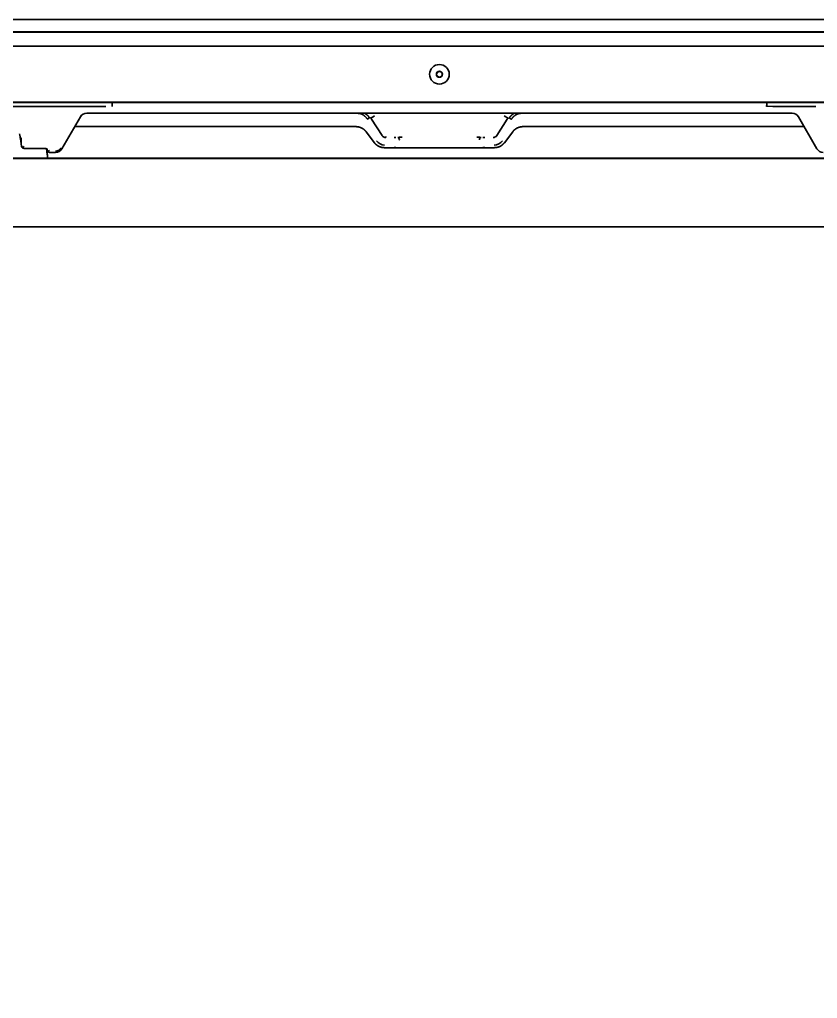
# Model space of a CAD drawing. Header units: inches. Extents: x 786 to 5593, y 691 to 5453.
# Drawn here: x 3652.4 to 3978.2, y 1186.1 to 1585.7 of the extents above; entities that cross this region are included whole.
import ezdxf

# ---------------------------------------------------------------- set-up
doc = ezdxf.new("R2010")
doc.units = ezdxf.units.IN
doc.linetypes.add('ACISOTGL', pattern=[3, 2, -1])
doc.layers.add('1', color=7, linetype='Continuous', true_color=0xffffff)
doc.layers.add('4', color=7, linetype='Continuous', true_color=0xffffff)

msp = doc.modelspace()

# ---------------------------------------------------------------- linework, layer by layer
at = {"linetype": 'ACISOTGL', "ltscale": 5}
msp.add_arc((3420.09, 1523.46), 832.8, 240, 359.8624, dxfattribs=at)
at = {"layer": '1', "color": 7, "linetype": 'Continuous', "lineweight": 35}
for p, q in [((4254.25, 1585.66), (3454.9, 1585.66)), ((3495.92, 1580.62), (4151.86, 1580.62)), ((4200.14, 1574.74), (3454.9, 1574.74)), ((3822.74, 1563.25), (3822.74, 1563.29)), ((3508.16, 1551.92), (4200.21, 1551.92)), ((3508.17, 1551.84), (4161.98, 1551.84)), ((3967.92, 1547.44), (3679.86, 1547.44)), ((3677.26, 1545.94), (3669.76, 1532.94)), ((3970.52, 1545.94), (3978.02, 1532.94)), ((3652.66, 1537.52), (3652.62, 1537.8)), ((3653.27, 1533.9), (3653.11, 1535.01)), ((3653.28, 1533.91), (3653.12, 1535.05)), ((3663.18, 1533.04), (3654.26, 1533.04)), ((3663.6, 1531.65), (3663.42, 1532.98)), ((3663.6, 1531.73), (3663.43, 1532.97)), ((3663.6, 1531.73), (3663.6, 1531.73)), ((3663.6, 1531.65), (3663.6, 1531.65)), ((3663.67, 1532.61), (3663.71, 1532.3)), ((3667.16, 1531.44), (3664.7, 1531.44)), ((3593.81, 1529.09), (4053.97, 1529.09)), ((3594.3, 1528.96), (4053.48, 1528.96)), ((4055.84, 1501.09), (3591.94, 1501.09))]:
    msp.add_line(p, q, dxfattribs=at)
for radius in [4, 1.25, 1.15]:
    msp.add_circle((3823.89, 1563.33), radius, dxfattribs=at)
for centre, major_axis, ratio, start_param, end_param in [((3679.86, 1544.44), (1.5, -2.6), 0.999188, 2.618346, 3.66484), ((3967.92, 1544.44), (-1.5, -2.6), 0.999188, 2.618346, 3.66484), ((3652.46, 1537.8), (-0.42, 3), 0.051895, 4.705076, 5.116214), ((3652.77, 1537.52), (-0.28, 2), 0.051895, 1.563483, 3.125553), ((3654.26, 1534.04), (0.657, 0.756), 0.998931, 2.426537, 3.856648), ((3663.18, 1532.54), (0.171, 0.47), 0.99931, 5.201587, 6.632249), ((3663.52, 1531.73), (-0.32, 2.25), 0.03458, 3.308435, 4.707523), ((3663.52, 1531.65), (-0.32, 2.25), 0.03458, 3.136727, 4.707523), ((3664.7, 1532.44), (0.342, 0.94), 0.99931, 2.059994, 3.490656), ((3667.16, 1534.44), (1.5, -2.6), 0.999188, 5.759938, 6.806432), ((3980.62, 1534.44), (-1.5, -2.6), 0.999188, 5.759938, 6.806432), ((3663.1, 1529.29), (0, -0.75), 0.999379, 1.297745, 1.710337)]:
    msp.add_ellipse(centre, major_axis=major_axis, ratio=ratio, start_param=start_param, end_param=end_param, dxfattribs=at)
at = {"layer": '4', "color": 7, "linetype": 'Continuous', "lineweight": 35}
for p, q in [((3496.72, 1580.62), (4151.06, 1580.62)), ((3496.72, 1580.54), (4151.06, 1580.54)), ((3670.16, 1550.2), (3560.81, 1550.2)), ((3967.92, 1547.44), (3679.86, 1547.44)), ((3960.06, 1550.23), (3957.46, 1550.24)), ((3677.26, 1545.94), (3669.76, 1532.94)), ((3795.38, 1545.53), (3794.56, 1544.95)), ((3800.44, 1538.37), (3796.2, 1544.95)), ((3851.58, 1544.95), (3847.34, 1538.37)), ((3852.4, 1545.53), (3853.22, 1544.95)), ((3970.52, 1545.94), (3978.02, 1532.94)), ((3674.95, 1541.95), (3789.73, 1541.95)), ((3793.9, 1539.95), (3793.94, 1539.89)), ((3793.94, 1539.89), (3797.35, 1535.38)), ((3850.43, 1535.38), (3853.84, 1539.89)), ((3853.84, 1539.89), (3853.88, 1539.95)), ((3858.05, 1541.95), (3972.83, 1541.95)), ((3653.27, 1533.9), (3653.11, 1535.01)), ((3653.28, 1533.91), (3653.12, 1535.05)), ((3797.31, 1535.44), (3797.35, 1535.38)), ((3850.43, 1535.38), (3850.47, 1535.44)), ((3663.18, 1533.04), (3654.26, 1533.04)), ((3663.67, 1532.61), (3663.71, 1532.3)), ((3667.16, 1531.44), (3664.7, 1531.44)), ((3801.43, 1533.36), (3846.35, 1533.36))]:
    msp.add_line(p, q, dxfattribs=at)
for centre, start, end in [((3802.01, 1539.47), 215, 270), ((3845.77, 1539.47), 270, 325)]:
    msp.add_arc(centre, 1.97, start, end, dxfattribs=at)
for centre, major_axis, ratio, start_param, end_param in [((3690.32, 1551.73), (0, 1.5), 0.087155, 1.570527, 3.106553), ((3957.46, 1551.73), (0, -1.5), 0.087155, 0.035043, 1.571059), ((3670.16, 1557.23), (201.38, 0), 0.034899, 4.712389, 4.799708), ((3679.86, 1544.44), (1.5, -2.6), 0.999188, 2.618346, 3.66484), ((3940.16, 1543.34), (-198.38, 0), 0.034899, 4.625069, 4.625119), ((3977.62, 1557.23), (201.38, 0), 0.034899, 4.62507, 4.712389), ((3797.42, 1546.72), (1.64, 1.14), 0.14345, 3.176864, 4.613348), ((3795.62, 1545.75), (-0.701, 1), 0.028594, 3.76505, 4.517813), ((3850.36, 1546.72), (-1.64, 1.14), 0.14345, 1.669837, 3.106321), ((3852.16, 1545.75), (0.701, 1), 0.028594, 1.765373, 2.518135), ((3653.02, 1537.23), (-0.415, 0.28), 0.20114, 4.492465, 4.847247), ((3801.48, 1538.44), (-1.85, -3.55), 0.999226, 5.803537, 6.762834), ((3802.05, 1539.55), (0.04, 2), 0.027445, 3.177096, 3.785399), ((3805.37, 1537.54), (1, 0), 0.034921, 4.712389, 5.602344), ((3806.85, 1536.55), (0.036, -0.999), 0.722086, 1.544465, 3.091124), ((3808.66, 1536.49), (1.5, 0), 0.058201, 2.377941, 2.460752), ((3840.93, 1536.55), (-0.036, -0.999), 0.722086, 3.192061, 4.73872), ((3839.12, 1536.49), (1.5, 0), 0.058201, 0.680841, 0.763651), ((3842.41, 1537.54), (1, 0), 0.034921, 3.822434, 4.712389), ((3846.3, 1538.44), (1.85, -3.55), 0.999226, 5.803537, 6.762834), ((3654.27, 1534.05), (0.328, 0.378), 0.998931, 2.426537, 3.856648), ((3664.71, 1532.45), (0.171, 0.47), 0.99931, 2.059994, 3.490656), ((3805.37, 1533.41), (1, 0), 0.034921, 0.680841, 1.570796), ((3842.41, 1533.41), (1, 0), 0.034921, 1.570796, 2.460752)]:
    msp.add_ellipse(centre, major_axis=major_axis, ratio=ratio, start_param=start_param, end_param=end_param, dxfattribs=at)
msp.add_rational_spline([(3957.45, 1550.24), (3957.52, 1550.26), (3957.58, 1550.88), (3957.59, 1551.73)], [1, 0.812862429561, 0.812862429561, 1], degree=3, dxfattribs=at)
for points in [[(3794.56, 1544.95), (3794.18, 1545.49), (3793.26, 1546.39), (3792.25, 1547.04), (3791.24, 1547.37), (3790.77, 1547.37)], [(3857, 1547.37), (3856.54, 1547.37), (3855.53, 1547.04), (3854.52, 1546.39), (3853.6, 1545.5), (3853.22, 1544.95)], [(3667.15, 1531.95), (3667.48, 1531.95), (3668.12, 1532.12), (3668.69, 1532.45), (3669.15, 1532.92), (3669.32, 1533.2)]]:
    msp.add_open_spline(points, degree=2, dxfattribs=at)
for points, knots in [([(3793.28, 1547.45), (3793.3, 1547.44), (3793.32, 1547.43), (3793.36, 1547.4), (3793.4, 1547.38), (3793.44, 1547.35), (3793.48, 1547.33), (3793.53, 1547.3), (3793.57, 1547.27), (3793.61, 1547.25), (3793.65, 1547.22), (3793.7, 1547.19), (3793.74, 1547.16), (3793.79, 1547.13), (3793.83, 1547.09), (3793.88, 1547.06), (3793.92, 1547.03), (3793.97, 1546.99), (3794.02, 1546.96), (3794.06, 1546.92), (3794.11, 1546.88), (3794.16, 1546.84), (3794.21, 1546.8), (3794.25, 1546.76), (3794.3, 1546.72), (3794.35, 1546.68), (3794.4, 1546.63), (3794.45, 1546.59), (3794.5, 1546.54), (3794.55, 1546.5), (3794.59, 1546.45), (3794.64, 1546.4), (3794.69, 1546.35), (3794.74, 1546.3), (3794.79, 1546.24), (3794.84, 1546.19), (3794.89, 1546.14), (3794.94, 1546.08), (3794.99, 1546.02), (3795.04, 1545.97), (3795.09, 1545.91), (3795.13, 1545.85), (3795.18, 1545.78), (3795.23, 1545.72), (3795.28, 1545.66), (3795.33, 1545.59), (3795.36, 1545.55), (3795.38, 1545.53)], [0, 0, 0, 0, 0.014471, 0.030661, 0.047138, 0.063902, 0.080954, 0.098293, 0.11592, 0.133834, 0.152037, 0.170527, 0.189306, 0.208374, 0.227729, 0.247374, 0.267307, 0.287529, 0.30804, 0.32884, 0.34993, 0.371308, 0.392976, 0.414934, 0.437181, 0.459717, 0.482544, 0.50566, 0.529065, 0.552761, 0.576747, 0.601023, 0.625588, 0.650444, 0.675591, 0.701027, 0.726754, 0.752771, 0.779079, 0.805677, 0.832565, 0.859744, 0.887214, 0.914975, 0.943026, 0.971367, 1, 1, 1, 1]), ([(3852.4, 1545.53), (3852.41, 1545.54), (3852.43, 1545.56), (3852.45, 1545.59), (3852.47, 1545.62), (3852.5, 1545.65), (3852.52, 1545.68), (3852.54, 1545.71), (3852.57, 1545.74), (3852.59, 1545.77), (3852.61, 1545.8), (3852.63, 1545.83), (3852.66, 1545.86), (3852.68, 1545.89), (3852.7, 1545.92), (3852.73, 1545.95), (3852.75, 1545.98), (3852.78, 1546), (3852.8, 1546.03), (3852.82, 1546.06), (3852.85, 1546.09), (3852.87, 1546.11), (3852.89, 1546.14), (3852.92, 1546.17), (3852.94, 1546.19), (3852.96, 1546.22), (3852.99, 1546.24), (3853.01, 1546.27), (3853.03, 1546.29), (3853.06, 1546.32), (3853.08, 1546.34), (3853.11, 1546.37), (3853.13, 1546.39), (3853.15, 1546.42), (3853.18, 1546.44), (3853.2, 1546.46), (3853.22, 1546.48), (3853.25, 1546.51), (3853.27, 1546.53), (3853.29, 1546.55), (3853.32, 1546.57), (3853.34, 1546.6), (3853.36, 1546.62), (3853.39, 1546.64), (3853.41, 1546.66), (3853.43, 1546.68), (3853.46, 1546.7), (3853.48, 1546.72), (3853.5, 1546.74), (3853.53, 1546.76), (3853.55, 1546.78), (3853.57, 1546.8), (3853.59, 1546.82), (3853.62, 1546.84), (3853.64, 1546.86), (3853.66, 1546.88), (3853.69, 1546.89), (3853.71, 1546.91), (3853.73, 1546.93), (3853.75, 1546.95), (3853.78, 1546.97), (3853.8, 1546.98), (3853.82, 1547), (3853.84, 1547.02), (3853.86, 1547.03), (3853.89, 1547.05), (3853.91, 1547.07), (3853.93, 1547.08), (3853.95, 1547.1), (3853.97, 1547.11), (3853.99, 1547.13), (3854.02, 1547.14), (3854.04, 1547.16), (3854.06, 1547.17), (3854.08, 1547.19), (3854.1, 1547.2), (3854.12, 1547.22), (3854.14, 1547.23), (3854.16, 1547.24), (3854.18, 1547.26), (3854.21, 1547.27), (3854.23, 1547.28), (3854.25, 1547.3), (3854.27, 1547.31), (3854.29, 1547.32), (3854.31, 1547.33), (3854.33, 1547.35), (3854.35, 1547.36), (3854.37, 1547.37), (3854.39, 1547.38), (3854.41, 1547.39), (3854.42, 1547.41), (3854.44, 1547.42), (3854.46, 1547.43), (3854.48, 1547.44), (3854.49, 1547.44), (3854.49, 1547.44)], [0, 0, 0, 0, 0.013775, 0.027483, 0.041124, 0.054698, 0.068206, 0.081647, 0.095021, 0.108328, 0.121568, 0.134742, 0.147849, 0.160889, 0.173862, 0.186769, 0.199609, 0.212382, 0.225088, 0.237728, 0.2503, 0.262807, 0.275246, 0.287619, 0.299925, 0.312164, 0.324337, 0.336443, 0.348482, 0.360454, 0.37236, 0.384199, 0.395972, 0.407678, 0.419317, 0.43089, 0.442396, 0.453835, 0.465208, 0.476514, 0.487753, 0.498926, 0.510032, 0.521072, 0.532045, 0.542952, 0.553792, 0.564565, 0.575272, 0.585913, 0.596487, 0.606994, 0.617435, 0.627809, 0.638117, 0.648358, 0.658533, 0.668642, 0.678684, 0.68866, 0.698569, 0.708411, 0.718188, 0.727898, 0.737541, 0.747119, 0.75663, 0.766074, 0.775452, 0.784764, 0.79401, 0.803189, 0.812302, 0.821349, 0.830329, 0.839244, 0.848092, 0.856874, 0.865589, 0.874239, 0.882822, 0.891339, 0.899791, 0.908176, 0.916495, 0.924747, 0.932934, 0.941055, 0.94911, 0.957099, 0.965022, 0.972878, 0.980669, 0.988395, 0.996054, 1, 1, 1, 1]), ([(3789.73, 1541.95), (3789.74, 1541.95), (3789.76, 1541.95), (3789.78, 1541.95), (3789.81, 1541.95), (3789.83, 1541.95), (3789.86, 1541.95), (3789.88, 1541.95), (3789.91, 1541.94), (3789.93, 1541.94), (3789.95, 1541.94), (3789.98, 1541.94), (3790, 1541.94), (3790.03, 1541.94), (3790.05, 1541.94), (3790.08, 1541.94), (3790.1, 1541.93), (3790.13, 1541.93), (3790.15, 1541.93), (3790.18, 1541.93), (3790.2, 1541.93), (3790.23, 1541.92), (3790.25, 1541.92), (3790.27, 1541.92), (3790.3, 1541.92), (3790.32, 1541.91), (3790.35, 1541.91), (3790.37, 1541.91), (3790.4, 1541.91), (3790.42, 1541.9), (3790.45, 1541.9), (3790.47, 1541.9), (3790.5, 1541.89), (3790.52, 1541.89), (3790.55, 1541.89), (3790.57, 1541.88), (3790.6, 1541.88), (3790.62, 1541.87), (3790.64, 1541.87), (3790.67, 1541.87), (3790.69, 1541.86), (3790.72, 1541.86), (3790.74, 1541.85), (3790.77, 1541.85), (3790.79, 1541.84), (3790.82, 1541.84), (3790.84, 1541.83), (3790.87, 1541.83), (3790.89, 1541.82), (3790.91, 1541.82), (3790.94, 1541.81), (3790.96, 1541.8), (3790.99, 1541.8), (3791.01, 1541.79), (3791.04, 1541.79), (3791.06, 1541.78), (3791.09, 1541.77), (3791.11, 1541.77), (3791.13, 1541.76), (3791.16, 1541.75), (3791.18, 1541.75), (3791.21, 1541.74), (3791.23, 1541.73), (3791.26, 1541.73), (3791.28, 1541.72), (3791.3, 1541.71), (3791.33, 1541.71), (3791.35, 1541.7), (3791.38, 1541.69), (3791.4, 1541.68), (3791.42, 1541.67), (3791.45, 1541.67), (3791.47, 1541.66), (3791.5, 1541.65), (3791.52, 1541.64), (3791.54, 1541.63), (3791.57, 1541.62), (3791.59, 1541.62), (3791.62, 1541.61), (3791.64, 1541.6), (3791.66, 1541.59), (3791.69, 1541.58), (3791.71, 1541.57), (3791.73, 1541.56), (3791.76, 1541.55), (3791.78, 1541.54), (3791.8, 1541.53), (3791.83, 1541.52), (3791.85, 1541.51), (3791.87, 1541.5), (3791.9, 1541.49), (3791.92, 1541.48), (3791.94, 1541.47), (3791.97, 1541.46), (3791.99, 1541.45), (3792.01, 1541.44), (3792.04, 1541.43), (3792.07, 1541.41), (3792.11, 1541.39), (3792.16, 1541.37), (3792.21, 1541.34), (3792.26, 1541.32), (3792.31, 1541.29), (3792.36, 1541.26), (3792.41, 1541.23), (3792.46, 1541.21), (3792.51, 1541.18), (3792.56, 1541.15), (3792.61, 1541.12), (3792.65, 1541.08), (3792.7, 1541.05), (3792.75, 1541.02), (3792.8, 1540.99), (3792.85, 1540.95), (3792.89, 1540.92), (3792.94, 1540.88), (3792.99, 1540.85), (3793.04, 1540.81), (3793.08, 1540.77), (3793.13, 1540.74), (3793.17, 1540.7), (3793.22, 1540.66), (3793.27, 1540.62), (3793.31, 1540.58), (3793.35, 1540.54), (3793.4, 1540.5), (3793.44, 1540.45), (3793.49, 1540.41), (3793.53, 1540.37), (3793.57, 1540.32), (3793.61, 1540.28), (3793.66, 1540.23), (3793.7, 1540.19), (3793.74, 1540.14), (3793.78, 1540.09), (3793.82, 1540.05), (3793.86, 1540), (3793.88, 1539.97), (3793.9, 1539.95)], [0, 0, 0, 0, 0.003864, 0.007731, 0.011602, 0.015475, 0.019353, 0.023234, 0.02712, 0.03101, 0.034906, 0.038806, 0.042712, 0.046623, 0.050541, 0.054465, 0.058395, 0.062333, 0.066277, 0.070229, 0.074188, 0.078155, 0.082131, 0.086115, 0.090107, 0.094109, 0.09812, 0.10214, 0.106171, 0.110211, 0.114261, 0.118322, 0.122394, 0.126477, 0.130571, 0.134676, 0.138794, 0.142923, 0.147065, 0.151219, 0.155385, 0.159565, 0.163758, 0.167964, 0.172184, 0.176417, 0.180665, 0.184927, 0.189204, 0.193495, 0.197801, 0.202122, 0.206459, 0.210811, 0.215179, 0.219562, 0.223962, 0.228379, 0.232811, 0.237261, 0.241727, 0.246211, 0.250712, 0.25523, 0.259766, 0.26432, 0.268892, 0.273482, 0.27809, 0.282717, 0.287363, 0.292027, 0.296711, 0.301413, 0.306135, 0.310877, 0.315638, 0.320419, 0.32522, 0.330041, 0.334883, 0.339745, 0.344627, 0.34953, 0.354454, 0.359399, 0.364366, 0.369353, 0.374362, 0.379392, 0.384444, 0.389518, 0.394614, 0.399732, 0.404872, 0.410034, 0.415219, 0.420426, 0.431876, 0.443469, 0.455209, 0.467096, 0.479131, 0.491315, 0.503649, 0.516135, 0.528772, 0.541563, 0.554508, 0.567608, 0.580863, 0.594275, 0.607845, 0.621572, 0.635458, 0.649503, 0.663709, 0.678075, 0.692603, 0.707293, 0.722145, 0.737161, 0.75234, 0.767683, 0.783192, 0.798865, 0.814704, 0.83071, 0.846882, 0.863221, 0.879728, 0.896403, 0.913246, 0.930258, 0.947439, 0.964789, 0.982309, 1, 1, 1, 1]), ([(3853.88, 1539.95), (3853.89, 1539.96), (3853.9, 1539.98), (3853.92, 1540), (3853.95, 1540.03), (3853.97, 1540.05), (3853.99, 1540.08), (3854.01, 1540.1), (3854.03, 1540.13), (3854.05, 1540.15), (3854.07, 1540.18), (3854.1, 1540.2), (3854.12, 1540.23), (3854.14, 1540.25), (3854.16, 1540.28), (3854.19, 1540.3), (3854.21, 1540.32), (3854.23, 1540.35), (3854.25, 1540.37), (3854.28, 1540.39), (3854.3, 1540.42), (3854.32, 1540.44), (3854.35, 1540.46), (3854.37, 1540.49), (3854.39, 1540.51), (3854.42, 1540.53), (3854.44, 1540.55), (3854.46, 1540.57), (3854.49, 1540.6), (3854.51, 1540.62), (3854.54, 1540.64), (3854.56, 1540.66), (3854.58, 1540.68), (3854.61, 1540.7), (3854.63, 1540.72), (3854.66, 1540.74), (3854.68, 1540.76), (3854.71, 1540.78), (3854.73, 1540.8), (3854.76, 1540.82), (3854.78, 1540.84), (3854.81, 1540.86), (3854.83, 1540.88), (3854.86, 1540.9), (3854.88, 1540.92), (3854.91, 1540.93), (3854.93, 1540.95), (3854.96, 1540.97), (3854.98, 1540.99), (3855.01, 1541.01), (3855.04, 1541.02), (3855.06, 1541.04), (3855.09, 1541.06), (3855.11, 1541.08), (3855.14, 1541.09), (3855.16, 1541.11), (3855.19, 1541.13), (3855.22, 1541.14), (3855.24, 1541.16), (3855.27, 1541.17), (3855.3, 1541.19), (3855.32, 1541.21), (3855.35, 1541.22), (3855.37, 1541.24), (3855.4, 1541.25), (3855.43, 1541.27), (3855.45, 1541.28), (3855.48, 1541.3), (3855.51, 1541.31), (3855.53, 1541.32), (3855.56, 1541.34), (3855.59, 1541.35), (3855.61, 1541.37), (3855.64, 1541.38), (3855.67, 1541.39), (3855.69, 1541.4), (3855.72, 1541.42), (3855.76, 1541.44), (3855.8, 1541.46), (3855.85, 1541.48), (3855.89, 1541.49), (3855.93, 1541.51), (3855.97, 1541.53), (3856.01, 1541.55), (3856.06, 1541.57), (3856.1, 1541.58), (3856.14, 1541.6), (3856.19, 1541.62), (3856.23, 1541.63), (3856.27, 1541.65), (3856.32, 1541.66), (3856.36, 1541.68), (3856.4, 1541.69), (3856.45, 1541.7), (3856.49, 1541.72), (3856.53, 1541.73), (3856.58, 1541.74), (3856.62, 1541.76), (3856.67, 1541.77), (3856.71, 1541.78), (3856.75, 1541.79), (3856.8, 1541.8), (3856.84, 1541.81), (3856.89, 1541.82), (3856.93, 1541.83), (3856.98, 1541.84), (3857.02, 1541.85), (3857.07, 1541.86), (3857.11, 1541.86), (3857.15, 1541.87), (3857.2, 1541.88), (3857.24, 1541.89), (3857.29, 1541.89), (3857.33, 1541.9), (3857.38, 1541.91), (3857.42, 1541.91), (3857.47, 1541.92), (3857.51, 1541.92), (3857.56, 1541.92), (3857.6, 1541.93), (3857.65, 1541.93), (3857.69, 1541.94), (3857.73, 1541.94), (3857.78, 1541.94), (3857.82, 1541.94), (3857.87, 1541.94), (3857.91, 1541.95), (3857.96, 1541.95), (3858, 1541.95), (3858.03, 1541.95), (3858.05, 1541.95)], [0, 0, 0, 0, 0.009454, 0.018859, 0.028216, 0.037525, 0.046785, 0.055998, 0.065162, 0.074278, 0.083346, 0.092366, 0.101338, 0.110263, 0.119139, 0.127968, 0.13675, 0.145483, 0.154169, 0.162808, 0.171399, 0.179943, 0.18844, 0.19689, 0.205292, 0.213647, 0.221956, 0.230217, 0.238432, 0.2466, 0.254721, 0.262796, 0.270824, 0.278806, 0.286741, 0.29463, 0.302473, 0.31027, 0.318021, 0.325726, 0.333385, 0.340999, 0.348567, 0.356089, 0.363566, 0.370998, 0.378385, 0.385726, 0.393023, 0.400274, 0.407481, 0.414643, 0.421761, 0.428834, 0.435863, 0.442848, 0.449789, 0.456686, 0.463539, 0.470348, 0.477114, 0.483837, 0.490516, 0.497152, 0.503745, 0.510296, 0.516804, 0.523269, 0.529692, 0.536073, 0.542412, 0.548709, 0.554965, 0.561179, 0.567351, 0.573483, 0.579574, 0.588988, 0.598328, 0.607596, 0.616792, 0.625916, 0.63497, 0.643953, 0.652868, 0.661715, 0.670494, 0.679207, 0.687854, 0.696437, 0.704956, 0.713412, 0.721807, 0.73014, 0.738414, 0.74663, 0.754787, 0.762889, 0.770934, 0.778926, 0.786864, 0.79475, 0.802586, 0.810372, 0.81811, 0.825801, 0.833446, 0.841047, 0.848605, 0.856121, 0.863597, 0.871034, 0.878434, 0.885798, 0.893127, 0.900424, 0.907689, 0.914924, 0.922131, 0.929311, 0.936466, 0.943597, 0.950707, 0.957796, 0.964867, 0.97192, 0.978959, 0.985984, 0.992997, 1, 1, 1, 1]), ([(3653.16, 1537.25), (3653.16, 1537.25), (3653.16, 1537.24), (3653.16, 1537.22), (3653.15, 1537.21), (3653.15, 1537.2), (3653.15, 1537.18), (3653.14, 1537.16), (3653.14, 1537.15), (3653.14, 1537.13), (3653.13, 1537.11), (3653.13, 1537.1), (3653.13, 1537.08), (3653.13, 1537.06), (3653.12, 1537.04), (3653.12, 1537.02), (3653.12, 1537), (3653.12, 1536.98), (3653.11, 1536.95), (3653.11, 1536.93), (3653.11, 1536.91), (3653.11, 1536.89), (3653.11, 1536.86), (3653.1, 1536.84), (3653.1, 1536.81), (3653.1, 1536.79), (3653.1, 1536.76), (3653.1, 1536.73), (3653.1, 1536.7), (3653.1, 1536.68), (3653.1, 1536.65), (3653.1, 1536.62), (3653.09, 1536.59), (3653.09, 1536.56), (3653.09, 1536.53), (3653.09, 1536.5), (3653.09, 1536.46), (3653.09, 1536.43), (3653.09, 1536.4), (3653.09, 1536.36), (3653.09, 1536.33), (3653.09, 1536.3), (3653.09, 1536.26), (3653.09, 1536.22), (3653.09, 1536.19), (3653.1, 1536.15), (3653.1, 1536.11), (3653.1, 1536.07), (3653.1, 1536.04), (3653.1, 1536), (3653.1, 1535.96), (3653.1, 1535.92), (3653.1, 1535.88), (3653.11, 1535.83), (3653.11, 1535.79), (3653.11, 1535.75), (3653.11, 1535.71), (3653.12, 1535.66), (3653.12, 1535.62), (3653.12, 1535.59), (3653.12, 1535.57)], [0, 0, 0, 0, 0.007938, 0.016188, 0.024751, 0.03363, 0.042826, 0.05234, 0.062174, 0.072328, 0.082805, 0.093604, 0.104726, 0.116174, 0.127946, 0.140044, 0.152468, 0.16522, 0.178298, 0.191705, 0.20544, 0.219505, 0.233898, 0.248621, 0.263674, 0.279057, 0.294771, 0.310815, 0.327191, 0.343898, 0.360936, 0.378307, 0.396009, 0.414044, 0.432411, 0.45111, 0.470142, 0.489507, 0.509206, 0.529237, 0.549602, 0.5703, 0.591331, 0.612697, 0.634396, 0.656429, 0.678796, 0.701497, 0.724532, 0.747902, 0.771606, 0.795644, 0.820017, 0.844725, 0.869767, 0.895144, 0.920855, 0.946902, 0.973284, 1, 1, 1, 1]), ([(3653.12, 1535.57), (3653.12, 1535.57), (3653.12, 1535.55), (3653.12, 1535.54), (3653.12, 1535.52), (3653.12, 1535.5), (3653.12, 1535.49), (3653.12, 1535.47), (3653.12, 1535.45), (3653.13, 1535.43), (3653.13, 1535.42), (3653.13, 1535.4), (3653.13, 1535.39), (3653.12, 1535.37), (3653.12, 1535.35), (3653.12, 1535.34), (3653.12, 1535.32), (3653.12, 1535.31), (3653.12, 1535.29), (3653.12, 1535.28), (3653.12, 1535.26), (3653.12, 1535.25), (3653.12, 1535.23), (3653.12, 1535.21), (3653.12, 1535.19), (3653.12, 1535.17), (3653.12, 1535.15), (3653.12, 1535.14), (3653.12, 1535.12), (3653.12, 1535.11), (3653.12, 1535.09), (3653.12, 1535.08), (3653.12, 1535.07), (3653.12, 1535.06), (3653.12, 1535.05), (3653.12, 1535.05)], [0, 0, 0, 0, 0.030341, 0.060436, 0.090291, 0.119914, 0.149311, 0.178489, 0.207455, 0.236216, 0.264781, 0.293156, 0.321349, 0.349368, 0.377222, 0.404918, 0.432465, 0.459872, 0.487146, 0.514297, 0.541333, 0.568264, 0.607328, 0.645261, 0.682097, 0.717873, 0.752627, 0.786404, 0.819251, 0.851219, 0.882365, 0.912748, 0.942435, 0.971494, 1, 1, 1, 1]), ([(3797.31, 1535.44), (3797.32, 1535.43), (3797.33, 1535.41), (3797.35, 1535.38), (3797.37, 1535.35), (3797.4, 1535.33), (3797.42, 1535.3), (3797.44, 1535.27), (3797.46, 1535.24), (3797.48, 1535.22), (3797.51, 1535.19), (3797.53, 1535.16), (3797.55, 1535.14), (3797.57, 1535.11), (3797.6, 1535.08), (3797.62, 1535.06), (3797.64, 1535.03), (3797.67, 1535.01), (3797.69, 1534.98), (3797.72, 1534.95), (3797.74, 1534.93), (3797.76, 1534.9), (3797.79, 1534.88), (3797.81, 1534.86), (3797.84, 1534.83), (3797.86, 1534.81), (3797.89, 1534.78), (3797.91, 1534.76), (3797.94, 1534.74), (3797.96, 1534.71), (3797.99, 1534.69), (3798.01, 1534.67), (3798.04, 1534.64), (3798.06, 1534.62), (3798.09, 1534.6), (3798.12, 1534.58), (3798.14, 1534.55), (3798.17, 1534.53), (3798.2, 1534.51), (3798.22, 1534.49), (3798.25, 1534.47), (3798.28, 1534.45), (3798.3, 1534.43), (3798.33, 1534.41), (3798.36, 1534.38), (3798.38, 1534.36), (3798.41, 1534.34), (3798.44, 1534.32), (3798.47, 1534.31), (3798.49, 1534.29), (3798.52, 1534.27), (3798.55, 1534.25), (3798.58, 1534.23), (3798.61, 1534.21), (3798.63, 1534.19), (3798.66, 1534.17), (3798.69, 1534.16), (3798.72, 1534.14), (3798.75, 1534.12), (3798.78, 1534.1), (3798.8, 1534.09), (3798.83, 1534.07), (3798.86, 1534.05), (3798.89, 1534.04), (3798.92, 1534.02), (3798.95, 1534), (3798.98, 1533.99), (3799.01, 1533.97), (3799.04, 1533.96), (3799.07, 1533.94), (3799.09, 1533.93), (3799.12, 1533.91), (3799.15, 1533.9), (3799.18, 1533.88), (3799.21, 1533.87), (3799.24, 1533.85), (3799.27, 1533.84), (3799.3, 1533.83), (3799.33, 1533.81), (3799.36, 1533.8), (3799.39, 1533.79), (3799.42, 1533.77), (3799.45, 1533.76), (3799.48, 1533.75), (3799.51, 1533.74), (3799.54, 1533.72), (3799.57, 1533.71), (3799.6, 1533.7), (3799.63, 1533.69), (3799.66, 1533.68), (3799.69, 1533.67), (3799.72, 1533.66), (3799.75, 1533.65), (3799.78, 1533.64), (3799.82, 1533.63), (3799.85, 1533.62), (3799.88, 1533.61), (3799.91, 1533.6), (3799.94, 1533.59), (3799.97, 1533.58), (3800, 1533.57), (3800.03, 1533.56), (3800.06, 1533.55), (3800.09, 1533.54), (3800.12, 1533.53), (3800.15, 1533.53), (3800.18, 1533.52), (3800.21, 1533.51), (3800.24, 1533.5), (3800.27, 1533.5), (3800.31, 1533.49), (3800.34, 1533.48), (3800.37, 1533.48), (3800.4, 1533.47), (3800.43, 1533.46), (3800.46, 1533.46), (3800.49, 1533.45), (3800.52, 1533.45), (3800.55, 1533.44), (3800.58, 1533.44), (3800.61, 1533.43), (3800.64, 1533.43), (3800.67, 1533.42), (3800.7, 1533.42), (3800.74, 1533.41), (3800.77, 1533.41), (3800.8, 1533.4), (3800.83, 1533.4), (3800.86, 1533.4), (3800.89, 1533.39), (3800.92, 1533.39), (3800.95, 1533.39), (3800.98, 1533.38), (3801.01, 1533.38), (3801.04, 1533.38), (3801.07, 1533.38), (3801.1, 1533.38), (3801.13, 1533.37), (3801.16, 1533.37), (3801.19, 1533.37), (3801.22, 1533.37), (3801.25, 1533.37), (3801.28, 1533.37), (3801.31, 1533.37), (3801.34, 1533.37), (3801.37, 1533.36), (3801.4, 1533.36), (3801.42, 1533.36), (3801.43, 1533.36)], [0, 0, 0, 0, 0.008172, 0.016323, 0.024452, 0.03256, 0.040646, 0.04871, 0.056753, 0.064775, 0.072776, 0.080755, 0.088713, 0.09665, 0.104566, 0.112461, 0.120335, 0.128188, 0.13602, 0.143831, 0.151622, 0.159392, 0.167141, 0.17487, 0.182579, 0.190267, 0.197934, 0.205582, 0.213209, 0.220816, 0.228403, 0.23597, 0.243517, 0.251044, 0.258551, 0.266038, 0.273506, 0.280954, 0.288383, 0.295792, 0.303181, 0.310552, 0.317903, 0.325235, 0.332547, 0.339841, 0.347116, 0.354371, 0.361608, 0.368826, 0.376026, 0.383207, 0.390369, 0.397513, 0.404638, 0.411746, 0.418835, 0.425905, 0.432958, 0.439993, 0.44701, 0.454009, 0.46099, 0.467954, 0.4749, 0.481829, 0.48874, 0.495634, 0.502511, 0.509371, 0.516213, 0.523039, 0.529848, 0.53664, 0.543415, 0.550174, 0.556916, 0.563642, 0.570352, 0.577045, 0.583722, 0.590383, 0.597028, 0.603658, 0.610272, 0.61687, 0.623452, 0.630019, 0.636571, 0.643107, 0.649629, 0.656135, 0.662627, 0.669103, 0.675565, 0.682012, 0.688445, 0.694863, 0.701267, 0.707657, 0.714033, 0.720395, 0.726743, 0.733077, 0.739398, 0.745705, 0.751999, 0.758279, 0.764546, 0.770801, 0.777042, 0.78327, 0.789486, 0.795689, 0.80188, 0.808058, 0.814224, 0.820378, 0.82652, 0.83265, 0.838769, 0.844875, 0.850971, 0.857055, 0.863127, 0.869189, 0.87524, 0.881279, 0.887308, 0.893327, 0.899335, 0.905332, 0.91132, 0.917297, 0.923265, 0.929222, 0.93517, 0.941109, 0.947038, 0.952958, 0.958869, 0.96477, 0.970663, 0.976547, 0.982423, 0.98829, 0.994149, 1, 1, 1, 1]), ([(3806.85, 1537.55), (3806.86, 1537.55), (3806.87, 1537.55), (3806.89, 1537.55), (3806.91, 1537.55), (3806.92, 1537.55), (3806.94, 1537.55), (3806.96, 1537.55), (3806.98, 1537.56), (3807, 1537.56), (3807.02, 1537.56), (3807.04, 1537.56), (3807.06, 1537.56), (3807.08, 1537.56), (3807.1, 1537.56), (3807.12, 1537.56), (3807.14, 1537.56), (3807.16, 1537.57), (3807.19, 1537.57), (3807.21, 1537.57), (3807.23, 1537.57), (3807.25, 1537.57), (3807.27, 1537.57), (3807.29, 1537.57), (3807.32, 1537.58), (3807.34, 1537.58), (3807.36, 1537.58), (3807.38, 1537.58), (3807.4, 1537.58), (3807.43, 1537.58), (3807.45, 1537.59), (3807.47, 1537.59), (3807.5, 1537.59), (3807.52, 1537.59), (3807.54, 1537.59), (3807.57, 1537.59), (3807.59, 1537.6), (3807.61, 1537.6), (3807.64, 1537.6), (3807.66, 1537.6), (3807.69, 1537.6), (3807.72, 1537.6), (3807.77, 1537.61), (3807.83, 1537.61), (3807.88, 1537.61), (3807.94, 1537.62), (3808, 1537.62), (3808.06, 1537.62), (3808.12, 1537.63), (3808.18, 1537.63), (3808.24, 1537.63), (3808.29, 1537.63), (3808.35, 1537.63), (3808.41, 1537.63), (3808.47, 1537.64), (3808.53, 1537.64), (3808.59, 1537.64), (3808.63, 1537.64), (3808.66, 1537.64)], [0, 0, 0, 0, 0.011809, 0.023641, 0.035496, 0.047376, 0.059281, 0.071214, 0.083174, 0.095162, 0.107181, 0.11923, 0.13131, 0.143423, 0.15557, 0.167752, 0.179968, 0.192222, 0.204512, 0.216841, 0.229209, 0.241617, 0.254066, 0.266556, 0.27909, 0.291667, 0.304288, 0.316955, 0.329668, 0.342428, 0.355235, 0.368091, 0.380996, 0.393952, 0.406959, 0.420017, 0.433128, 0.446292, 0.45951, 0.472782, 0.48611, 0.499495, 0.530575, 0.561639, 0.592696, 0.623755, 0.654827, 0.685919, 0.717042, 0.748203, 0.779414, 0.810681, 0.842016, 0.873426, 0.904921, 0.936509, 0.968199, 1, 1, 1, 1]), ([(3839.12, 1537.64), (3839.14, 1537.64), (3839.16, 1537.64), (3839.19, 1537.64), (3839.22, 1537.64), (3839.25, 1537.64), (3839.28, 1537.64), (3839.31, 1537.64), (3839.34, 1537.63), (3839.38, 1537.63), (3839.41, 1537.63), (3839.44, 1537.63), (3839.47, 1537.63), (3839.5, 1537.63), (3839.53, 1537.63), (3839.56, 1537.63), (3839.59, 1537.63), (3839.62, 1537.63), (3839.65, 1537.63), (3839.68, 1537.63), (3839.71, 1537.62), (3839.74, 1537.62), (3839.77, 1537.62), (3839.79, 1537.62), (3839.82, 1537.62), (3839.85, 1537.62), (3839.88, 1537.62), (3839.91, 1537.61), (3839.94, 1537.61), (3839.97, 1537.61), (3839.99, 1537.61), (3840.02, 1537.61), (3840.05, 1537.61), (3840.08, 1537.6), (3840.1, 1537.6), (3840.13, 1537.6), (3840.16, 1537.6), (3840.19, 1537.6), (3840.21, 1537.6), (3840.24, 1537.59), (3840.27, 1537.59), (3840.29, 1537.59), (3840.32, 1537.59), (3840.34, 1537.59), (3840.37, 1537.58), (3840.4, 1537.58), (3840.42, 1537.58), (3840.45, 1537.58), (3840.47, 1537.58), (3840.5, 1537.57), (3840.52, 1537.57), (3840.55, 1537.57), (3840.57, 1537.57), (3840.6, 1537.57), (3840.62, 1537.57), (3840.65, 1537.56), (3840.67, 1537.56), (3840.7, 1537.56), (3840.72, 1537.56), (3840.74, 1537.56), (3840.77, 1537.56), (3840.79, 1537.56), (3840.81, 1537.55), (3840.84, 1537.55), (3840.86, 1537.55), (3840.88, 1537.55), (3840.91, 1537.55), (3840.92, 1537.55), (3840.93, 1537.55)], [0, 0, 0, 0, 0.016714, 0.033356, 0.049926, 0.066425, 0.082854, 0.099215, 0.115509, 0.131735, 0.147897, 0.163993, 0.180026, 0.195997, 0.211906, 0.227756, 0.243546, 0.259278, 0.274953, 0.290573, 0.306138, 0.321649, 0.337109, 0.352517, 0.367876, 0.383186, 0.398449, 0.413666, 0.428838, 0.443966, 0.459052, 0.474098, 0.489103, 0.50407, 0.519, 0.533894, 0.548754, 0.563581, 0.578376, 0.593141, 0.607877, 0.622586, 0.637268, 0.651925, 0.666559, 0.681172, 0.695763, 0.710336, 0.72489, 0.739429, 0.753953, 0.768463, 0.782962, 0.797449, 0.811928, 0.8264, 0.840865, 0.855326, 0.869783, 0.884239, 0.898695, 0.913152, 0.927611, 0.942075, 0.956544, 0.97102, 0.985505, 1, 1, 1, 1]), ([(3846.35, 1533.36), (3846.36, 1533.36), (3846.38, 1533.36), (3846.41, 1533.36), (3846.44, 1533.37), (3846.47, 1533.37), (3846.5, 1533.37), (3846.53, 1533.37), (3846.56, 1533.37), (3846.59, 1533.37), (3846.62, 1533.37), (3846.65, 1533.37), (3846.68, 1533.38), (3846.71, 1533.38), (3846.74, 1533.38), (3846.77, 1533.38), (3846.8, 1533.38), (3846.83, 1533.39), (3846.86, 1533.39), (3846.89, 1533.39), (3846.92, 1533.4), (3846.95, 1533.4), (3846.98, 1533.4), (3847.01, 1533.41), (3847.04, 1533.41), (3847.07, 1533.42), (3847.11, 1533.42), (3847.14, 1533.43), (3847.17, 1533.43), (3847.2, 1533.44), (3847.23, 1533.44), (3847.26, 1533.45), (3847.29, 1533.45), (3847.32, 1533.46), (3847.35, 1533.46), (3847.38, 1533.47), (3847.41, 1533.48), (3847.44, 1533.48), (3847.47, 1533.49), (3847.5, 1533.5), (3847.54, 1533.5), (3847.57, 1533.51), (3847.6, 1533.52), (3847.63, 1533.53), (3847.66, 1533.53), (3847.69, 1533.54), (3847.72, 1533.55), (3847.75, 1533.56), (3847.78, 1533.57), (3847.81, 1533.58), (3847.84, 1533.59), (3847.87, 1533.6), (3847.9, 1533.61), (3847.93, 1533.62), (3847.96, 1533.63), (3847.99, 1533.64), (3848.03, 1533.65), (3848.06, 1533.66), (3848.09, 1533.67), (3848.12, 1533.68), (3848.15, 1533.69), (3848.18, 1533.7), (3848.21, 1533.71), (3848.24, 1533.72), (3848.27, 1533.74), (3848.3, 1533.75), (3848.33, 1533.76), (3848.36, 1533.77), (3848.39, 1533.79), (3848.42, 1533.8), (3848.45, 1533.81), (3848.48, 1533.83), (3848.51, 1533.84), (3848.54, 1533.85), (3848.57, 1533.87), (3848.6, 1533.88), (3848.63, 1533.9), (3848.66, 1533.91), (3848.68, 1533.93), (3848.71, 1533.94), (3848.74, 1533.96), (3848.77, 1533.97), (3848.8, 1533.99), (3848.83, 1534), (3848.86, 1534.02), (3848.89, 1534.04), (3848.92, 1534.05), (3848.95, 1534.07), (3848.98, 1534.09), (3849, 1534.1), (3849.03, 1534.12), (3849.06, 1534.14), (3849.09, 1534.16), (3849.12, 1534.17), (3849.15, 1534.19), (3849.17, 1534.21), (3849.2, 1534.23), (3849.23, 1534.25), (3849.26, 1534.27), (3849.29, 1534.29), (3849.31, 1534.31), (3849.34, 1534.32), (3849.37, 1534.34), (3849.4, 1534.36), (3849.42, 1534.38), (3849.45, 1534.41), (3849.48, 1534.43), (3849.5, 1534.45), (3849.53, 1534.47), (3849.56, 1534.49), (3849.58, 1534.51), (3849.61, 1534.53), (3849.64, 1534.55), (3849.66, 1534.58), (3849.69, 1534.6), (3849.72, 1534.62), (3849.74, 1534.64), (3849.77, 1534.67), (3849.79, 1534.69), (3849.82, 1534.71), (3849.84, 1534.74), (3849.87, 1534.76), (3849.89, 1534.78), (3849.92, 1534.81), (3849.94, 1534.83), (3849.97, 1534.86), (3849.99, 1534.88), (3850.02, 1534.9), (3850.04, 1534.93), (3850.06, 1534.95), (3850.09, 1534.98), (3850.11, 1535.01), (3850.14, 1535.03), (3850.16, 1535.06), (3850.18, 1535.08), (3850.2, 1535.11), (3850.23, 1535.14), (3850.25, 1535.16), (3850.27, 1535.19), (3850.3, 1535.22), (3850.32, 1535.24), (3850.34, 1535.27), (3850.36, 1535.3), (3850.38, 1535.33), (3850.41, 1535.35), (3850.43, 1535.38), (3850.45, 1535.41), (3850.46, 1535.43), (3850.47, 1535.44)], [0, 0, 0, 0, 0.005851, 0.01171, 0.017577, 0.023453, 0.029337, 0.03523, 0.041131, 0.047042, 0.052962, 0.058891, 0.06483, 0.070778, 0.076735, 0.082703, 0.08868, 0.094668, 0.100665, 0.106673, 0.112692, 0.118721, 0.12476, 0.130811, 0.136873, 0.142945, 0.149029, 0.155125, 0.161231, 0.16735, 0.17348, 0.179622, 0.185776, 0.191942, 0.19812, 0.204311, 0.210514, 0.21673, 0.222958, 0.229199, 0.235454, 0.241721, 0.248001, 0.254295, 0.260602, 0.266923, 0.273257, 0.279605, 0.285967, 0.292343, 0.298733, 0.305137, 0.311555, 0.317988, 0.324435, 0.330897, 0.337373, 0.343865, 0.350371, 0.356893, 0.363429, 0.369981, 0.376548, 0.38313, 0.389728, 0.396342, 0.402972, 0.409617, 0.416278, 0.422955, 0.429648, 0.436358, 0.443084, 0.449826, 0.456585, 0.46336, 0.470152, 0.476961, 0.483787, 0.490629, 0.497489, 0.504366, 0.51126, 0.518171, 0.5251, 0.532046, 0.53901, 0.545991, 0.55299, 0.560007, 0.567042, 0.574095, 0.581165, 0.588254, 0.595362, 0.602487, 0.609631, 0.616793, 0.623974, 0.631174, 0.638392, 0.645629, 0.652884, 0.660159, 0.667453, 0.674765, 0.682097, 0.689448, 0.696819, 0.704208, 0.711617, 0.719046, 0.726494, 0.733962, 0.741449, 0.748956, 0.756483, 0.76403, 0.771597, 0.779184, 0.786791, 0.794418, 0.802066, 0.809733, 0.817421, 0.82513, 0.832859, 0.840608, 0.848378, 0.856169, 0.86398, 0.871812, 0.879665, 0.887539, 0.895434, 0.90335, 0.911287, 0.919245, 0.927224, 0.935225, 0.943247, 0.95129, 0.959354, 0.96744, 0.975548, 0.983677, 0.991828, 1, 1, 1, 1])]:
    msp.add_open_spline(points, degree=3, knots=knots, dxfattribs=at)

doc.saveas('drawing.dxf')
